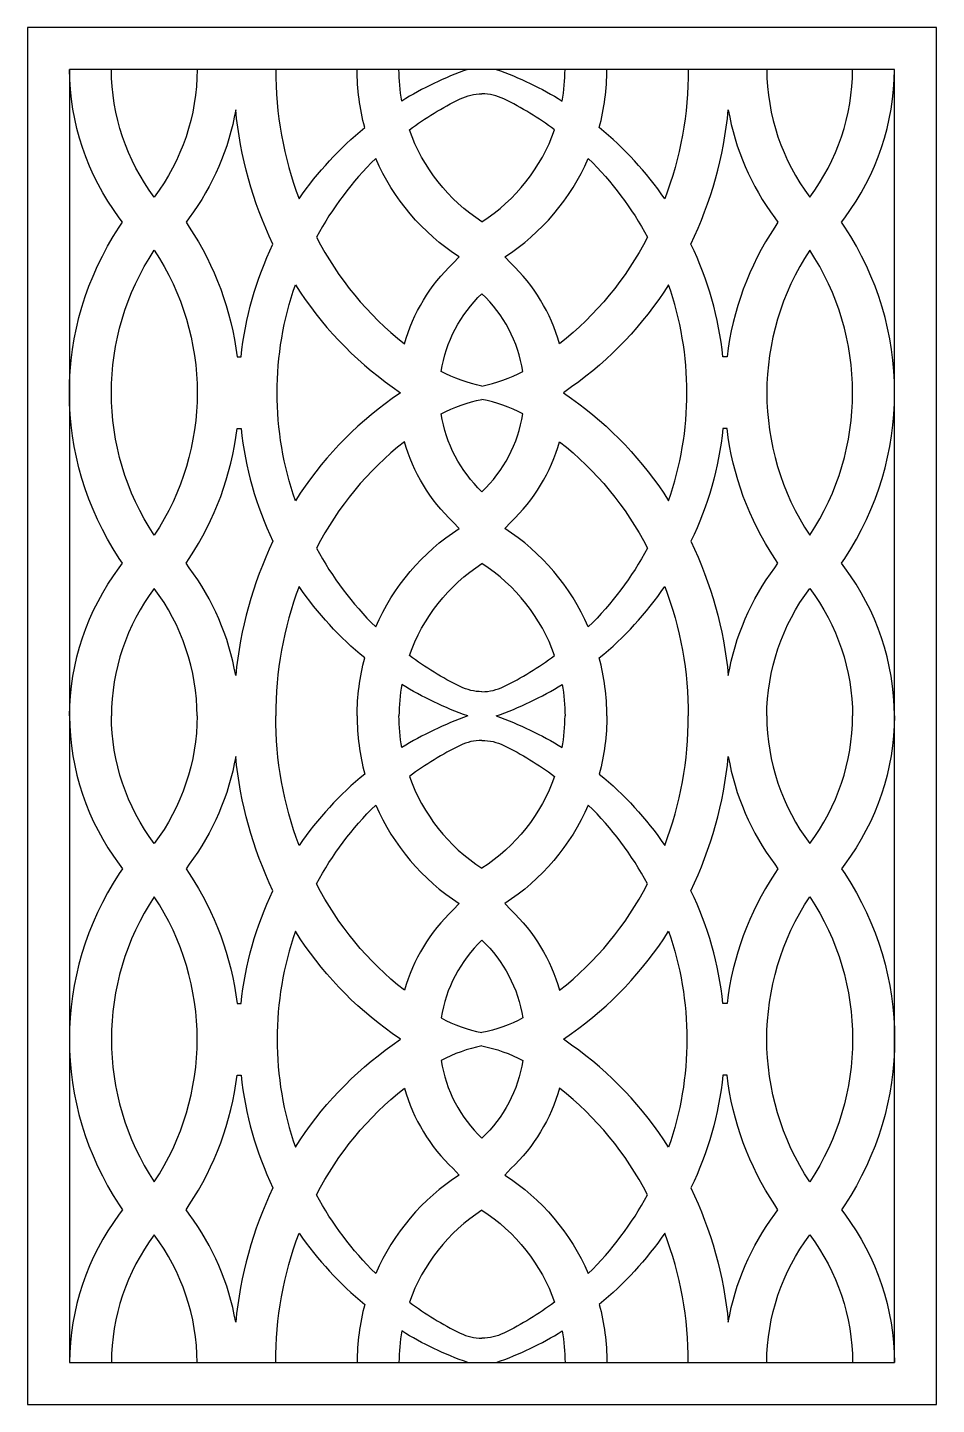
# Model space of a CAD drawing. Extents: x 231 to 341, y 168 to 334.
import ezdxf

# ---------------------------------------------------------------- set-up
doc = ezdxf.new("R2010")
doc.units = 0
doc.layers.add('LAYER_01', color=7, linetype='CONTINUOUS')

msp = doc.modelspace()

# ---------------------------------------------------------------- linework, layer by layer
at = {"layer": 'LAYER_01'}
for points in [[(231.32, 167.74), (341.29, 167.74), (341.29, 334.43), (231.32, 334.43)], [(236.39, 172.82), (336.22, 172.82), (336.22, 329.36), (236.39, 329.36)]]:
    msp.add_lwpolyline(points, close=True, dxfattribs=at)
for points in [[(236.39, 251.09, -0.160987), (242.42, 269.04), (242.81, 269.57), (242.42, 270.16, -0.300756), (242.42, 310.28), (242.81, 310.87), (242.42, 311.4, -0.160987), (236.39, 329.36)], [(251.84, 329.36, -0.160987), (246.65, 313.9, -0.160987), (241.46, 329.36)], [(261.34, 329.36, 0.090605), (264.18, 313.69, -0.07103), (272.12, 322.33, -0.065841), (271.19, 329.36)], [(284.58, 329.36, 0.053461), (276.6, 325.53, -0.043829), (276.26, 329.36)], [(288.03, 329.36, -0.053461), (296.01, 325.53, 0.043829), (296.35, 329.36)], [(311.27, 329.36, -0.090605), (308.42, 313.69, 0.07103), (300.49, 322.33, 0.065841), (301.42, 329.36)], [(320.76, 329.36, 0.160987), (325.96, 313.9, 0.160987), (331.15, 329.36)], [(336.22, 251.09, 0.160987), (330.19, 269.04), (329.8, 269.57), (330.19, 270.16, 0.300756), (330.19, 310.28), (329.8, 310.87), (330.19, 311.4, 0.160987), (336.22, 329.36)], [(286.3, 310.92, -0.165956), (277.52, 322.05, -0.045455), (283.66, 325.79, -0.114809), (286.3, 326.41)], [(286.3, 310.92, 0.165956), (295.09, 322.05, 0.045455), (288.95, 325.79, 0.114809), (286.3, 326.41)], [(286.3, 291.03, -0.07375), (281.36, 292.8, -0.165213), (286.3, 302.21)], [(286.3, 291.03, 0.07375), (291.25, 292.8, 0.165213), (286.3, 302.21)], [(286.3, 278.24, -0.165213), (281.36, 287.65, -0.07375), (286.3, 289.42)], [(286.3, 278.24, 0.165213), (291.25, 287.65, 0.07375), (286.3, 289.42)], [(286.3, 254.03, -0.114809), (283.66, 254.65, -0.045455), (277.52, 258.4, -0.165956), (286.3, 269.53)], [(286.3, 254.03, 0.114809), (288.95, 254.65, 0.045455), (295.09, 258.4, 0.165956), (286.3, 269.53)], [(271.19, 251.09, -0.065841), (272.12, 258.11, -0.07103), (264.18, 266.76, 0.090605), (261.34, 251.09)], [(301.42, 251.09, 0.065841), (300.49, 258.11, 0.07103), (308.42, 266.76, -0.090605), (311.27, 251.09)], [(251.84, 251.09, 0.160987), (246.65, 266.54, 0.160987), (241.46, 251.09)], [(320.76, 251.09, -0.160987), (325.96, 266.54, -0.160987), (331.15, 251.09)], [(284.58, 251.09, -0.053461), (276.6, 254.91, 0.043829), (276.26, 251.09)], [(288.03, 251.09, 0.053461), (296.01, 254.91, -0.043829), (296.35, 251.09)], [(236.39, 251.09, 0.160987), (242.42, 233.13), (242.81, 232.6), (242.42, 232.01, 0.300756), (242.42, 191.89), (242.81, 191.3), (242.42, 190.77, 0.160987), (236.39, 172.82)], [(251.84, 251.09, -0.160987), (246.65, 235.64, -0.160987), (241.46, 251.09)], [(271.19, 251.09, 0.065841), (272.12, 244.06, 0.07103), (264.18, 235.42, -0.090605), (261.34, 251.09)], [(284.58, 251.09, 0.053461), (276.6, 247.26, -0.043829), (276.26, 251.09)], [(288.03, 251.09, -0.053461), (296.01, 247.26, 0.043829), (296.35, 251.09)], [(301.42, 251.09, -0.065841), (300.49, 244.06, -0.07103), (308.42, 235.42, 0.090605), (311.27, 251.09)], [(320.76, 251.09, 0.160987), (325.96, 235.64, 0.160987), (331.15, 251.09)], [(336.22, 251.09, -0.160987), (330.19, 233.13), (329.8, 232.6), (330.19, 232.01, -0.300756), (330.19, 191.89), (329.8, 191.3), (330.19, 190.77, -0.160987), (336.22, 172.82)], [(286.3, 248.14, 0.114809), (283.66, 247.52, 0.045455), (277.52, 243.78, 0.165956), (286.3, 232.65)], [(286.3, 248.14, -0.114809), (288.95, 247.52, -0.045455), (295.09, 243.78, -0.165956), (286.3, 232.65)], [(286.3, 223.94, 0.165213), (281.36, 214.53, 0.07375), (286.3, 212.76)], [(286.3, 223.94, -0.165213), (291.25, 214.53, -0.07375), (286.3, 212.76)], [(286.3, 211.15, 0.07375), (281.36, 209.38, 0.165213), (286.3, 199.97)], [(286.3, 211.15, -0.07375), (291.25, 209.38, -0.165213), (286.3, 199.97)], [(286.3, 191.26, 0.165956), (277.52, 180.13, 0.045455), (283.66, 176.38, 0.114809), (286.3, 175.76)], [(286.3, 191.26, -0.165956), (295.09, 180.13, -0.045455), (288.95, 176.38, -0.114809), (286.3, 175.76)], [(261.34, 172.82, -0.090605), (264.18, 188.49, 0.07103), (272.12, 179.84, 0.065841), (271.19, 172.82)], [(311.27, 172.82, 0.090605), (308.42, 188.49, -0.07103), (300.49, 179.84, -0.065841), (301.42, 172.82)], [(251.84, 172.82, 0.160987), (246.65, 188.27, 0.160987), (241.46, 172.82)], [(320.76, 172.82, -0.160987), (325.96, 188.27, -0.160987), (331.15, 172.82)], [(284.58, 172.82, -0.053461), (276.6, 176.64, 0.043829), (276.26, 172.82)], [(288.03, 172.82, 0.053461), (296.01, 176.64, -0.043829), (296.35, 172.82)]]:
    msp.add_lwpolyline(points, format="xyb", dxfattribs=at)
for points in [[(256.66, 294.57), (257.15, 294.57, -0.085961), (261.01, 308.2, -0.086993), (256.5, 324.46, -0.117697), (250.88, 311.4), (250.49, 310.87), (250.88, 310.28, -0.116605)], [(315.95, 294.57), (315.46, 294.57, 0.085961), (311.59, 308.2, 0.086993), (316.11, 324.46, 0.117697), (321.73, 311.4), (322.12, 310.87), (321.73, 310.28, 0.116605)], [(282.81, 305.89), (283.55, 306.66, -0.147703), (273.44, 318.57, 0.0756), (266.27, 309.04, 0.106841), (276.91, 296.15, -0.134094)], [(289.8, 305.89), (289.06, 306.66, 0.147703), (299.17, 318.57, -0.0756), (306.34, 309.04, -0.106841), (295.7, 296.15, 0.134094)], [(246.65, 307.48, -0.300756), (246.65, 272.96, -0.300756)], [(325.96, 307.48, 0.300756), (325.96, 272.96, 0.300756)], [(263.73, 303.3, 0.098111), (275.45, 290.92), (276.45, 290.22), (275.45, 289.52, 0.098111), (263.73, 277.14, -0.169667)], [(308.88, 303.3, -0.098111), (297.15, 290.92), (296.16, 290.22), (297.15, 289.52, -0.098111), (308.88, 277.14, 0.169667)], [(250.88, 270.16, 0.116605), (256.66, 285.87), (257.15, 285.87, 0.085961), (261.01, 272.24, 0.086993), (256.5, 255.98, 0.117697), (250.88, 269.04), (250.49, 269.57)], [(321.73, 270.16, -0.116605), (315.95, 285.87), (315.46, 285.87, -0.085961), (311.59, 272.24, -0.086993), (316.11, 255.98, -0.117697), (321.73, 269.04), (322.12, 269.57)], [(283.55, 273.79), (282.81, 274.56, -0.134094), (276.91, 284.29, 0.106841), (266.27, 271.4, 0.0756), (273.44, 261.88, -0.147703)], [(289.06, 273.79), (289.8, 274.56, 0.134094), (295.7, 284.29, -0.106841), (306.34, 271.4, -0.0756), (299.17, 261.88, 0.147703)], [(250.88, 232.01, -0.116605), (256.66, 216.3), (257.15, 216.3, -0.085961), (261.01, 229.93, -0.086993), (256.5, 246.19, -0.117697), (250.88, 233.13), (250.49, 232.6)], [(321.73, 232.01, 0.116605), (315.95, 216.3), (315.46, 216.3, 0.085961), (311.59, 229.93, 0.086993), (316.11, 246.19, 0.117697), (321.73, 233.13), (322.12, 232.6)], [(283.55, 228.39), (282.81, 227.62, 0.134094), (276.91, 217.88, -0.106841), (266.27, 230.77, -0.0756), (273.44, 240.3, 0.147703)], [(289.06, 228.39), (289.8, 227.62, -0.134094), (295.7, 217.88, 0.106841), (306.34, 230.77, 0.0756), (299.17, 240.3, -0.147703)], [(246.65, 194.69, 0.300756), (246.65, 229.21, 0.300756)], [(325.96, 194.69, -0.300756), (325.96, 229.21, -0.300756)], [(263.73, 198.88, -0.098111), (275.45, 211.25), (276.45, 211.95), (275.45, 212.65, -0.098111), (263.73, 225.03, 0.169667)], [(308.88, 198.88, 0.098111), (297.15, 211.25), (296.16, 211.95), (297.15, 212.65, 0.098111), (308.88, 225.03, -0.169667)], [(256.66, 207.6), (257.15, 207.6, 0.085961), (261.01, 193.97, 0.086993), (256.5, 177.71, 0.117697), (250.88, 190.77), (250.49, 191.3), (250.88, 191.89, 0.116605)], [(315.95, 207.6), (315.46, 207.6, -0.085961), (311.59, 193.97, -0.086993), (316.11, 177.71, -0.117697), (321.73, 190.77), (322.12, 191.3), (321.73, 191.89, -0.116605)], [(282.81, 196.29), (283.55, 195.52, 0.147703), (273.44, 183.61, -0.0756), (266.27, 193.13, -0.106841), (276.91, 206.02, 0.134094)], [(289.8, 196.29), (289.06, 195.52, -0.147703), (299.17, 183.61, 0.0756), (306.34, 193.13, 0.106841), (295.7, 206.02, -0.134094)]]:
    msp.add_lwpolyline(points, format="xyb", close=True, dxfattribs=at)

doc.saveas('drawing.dxf')
